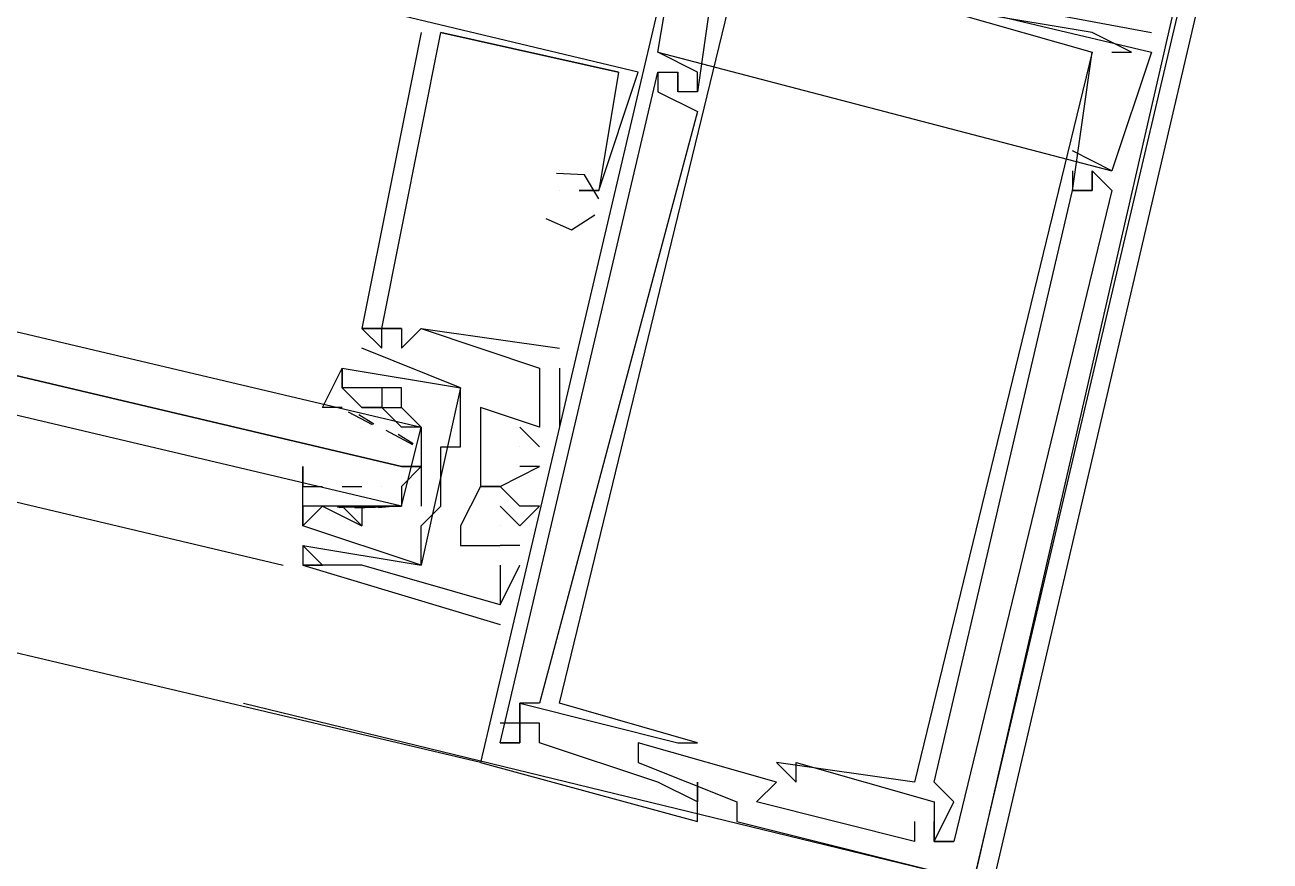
# Model space of a CAD drawing. Header units: feet. Extents: x -84 to 198, y -22 to 181.
# Drawn here: x 116.226 to 117.067, y 143.711 to 144.276 of the extents above; entities that cross this region are included whole.
import ezdxf

# ---------------------------------------------------------------- set-up
doc = ezdxf.new("R2010")
doc.units = ezdxf.units.FT
doc.layers.add('A-LINEA', color=7, linetype='CONTINUOUS')

msp = doc.modelspace()

# ---------------------------------------------------------------- linework, layer by layer
at = {"layer": 'A-LINEA'}
for p, q in [((116.5333, 143.7778), (107.9467, 145.8044)), ((116.7067, 144.3244), (116.9867, 144.2578)), ((116.7067, 144.3244), (116.9867, 144.2578)), ((116.7067, 144.3244), (116.9867, 144.2578)), ((116.7733, 144.3111), (116.9867, 144.2711)), ((116.7733, 144.3111), (116.9867, 144.2711)), ((116.7733, 144.3111), (116.9867, 144.2711)), ((114.7733, 144.2978), (116.4, 143.9111)), ((116.4933, 144.2711), (116.4933, 144.2711)), ((116.4933, 144.2711), (116.4933, 144.2711)), ((116.4933, 144.2711), (116.4933, 144.2711)), ((116.6267, 144.2444), (116.5067, 144.2711)), ((116.5067, 144.2711), (116.5067, 144.2711)), ((116.5067, 144.2711), (116.5067, 144.2711)), ((116.6267, 144.2444), (116.5067, 144.2711)), ((116.5067, 144.2711), (116.5067, 144.2711)), ((116.5067, 144.2711), (116.5067, 144.2711)), ((116.6267, 144.2444), (116.5067, 144.2711)), ((116.5067, 144.2711), (116.5067, 144.2711)), ((116.5067, 144.2711), (116.5067, 144.2711)), ((116.9467, 144.2711), (116.9467, 144.2711)), ((116.9467, 144.2711), (116.9467, 144.2711)), ((116.9467, 144.2711), (116.9467, 144.2711)), ((116.9867, 144.2711), (116.9867, 144.2711)), ((116.9867, 144.2711), (116.9867, 144.2711)), ((116.9867, 144.2711), (116.9867, 144.2711)), ((116.6533, 144.2578), (116.96, 144.1778)), ((116.6533, 144.2578), (116.6533, 144.2578)), ((116.6533, 144.2578), (116.96, 144.1778)), ((116.6533, 144.2578), (116.6533, 144.2578)), ((116.6533, 144.2578), (116.96, 144.1778)), ((116.6533, 144.2578), (116.6533, 144.2578)), ((116.9467, 144.2578), (116.9467, 144.2578)), ((116.9467, 144.2578), (116.9467, 144.2578)), ((116.9467, 144.2578), (116.9467, 144.2578)), ((116.9467, 144.2578), (116.9467, 144.2578)), ((116.9467, 144.2578), (116.9467, 144.2578)), ((116.9467, 144.2578), (116.9467, 144.2578)), ((116.9733, 144.2578), (116.9733, 144.2578)), ((116.9733, 144.2578), (116.9733, 144.2578)), ((116.9733, 144.2578), (116.9733, 144.2578)), ((116.9867, 144.2578), (116.9867, 144.2578)), ((116.9867, 144.2578), (116.9867, 144.2578)), ((116.9867, 144.2578), (116.9867, 144.2578)), ((116.6267, 144.2444), (116.6267, 144.2444)), ((116.6267, 144.2444), (116.6267, 144.2444)), ((116.6267, 144.2444), (116.6267, 144.2444)), ((116.6267, 144.2444), (116.6267, 144.2444)), ((116.6267, 144.2444), (116.6267, 144.2444)), ((116.6267, 144.2444), (116.6267, 144.2444)), ((116.64, 144.2444), (116.64, 144.2444)), ((116.64, 144.2444), (116.64, 144.2444)), ((116.64, 144.2444), (116.64, 144.2444)), ((116.6533, 144.2444), (116.6533, 144.2444)), ((116.6533, 144.2444), (116.6533, 144.2444)), ((116.6533, 144.2444), (116.6533, 144.2444)), ((116.6533, 144.2444), (116.6533, 144.2444)), ((116.6533, 144.2444), (116.6533, 144.2444)), ((116.6533, 144.2444), (116.6533, 144.2444)), ((116.6667, 144.2444), (116.6667, 144.2444)), ((116.6667, 144.2444), (116.6667, 144.2444)), ((116.6667, 144.2444), (116.6667, 144.2444)), ((116.6667, 144.2444), (116.6667, 144.2444)), ((116.6667, 144.2444), (116.6667, 144.2444)), ((116.6667, 144.2444), (116.6667, 144.2444)), ((116.68, 144.2444), (116.68, 144.2444)), ((116.68, 144.2444), (116.68, 144.2444)), ((116.68, 144.2444), (116.68, 144.2444)), ((116.6533, 144.2311), (116.6533, 144.2311)), ((116.6533, 144.2311), (116.6533, 144.2311)), ((116.6533, 144.2311), (116.6533, 144.2311)), ((116.6667, 144.2311), (116.6667, 144.2311)), ((116.6667, 144.2311), (116.6667, 144.2311)), ((116.6667, 144.2311), (116.6667, 144.2311)), ((116.6667, 144.2311), (116.6667, 144.2311)), ((116.6667, 144.2311), (116.6667, 144.2311)), ((116.6667, 144.2311), (116.6667, 144.2311)), ((116.68, 144.2311), (116.68, 144.2311)), ((116.68, 144.2311), (116.68, 144.2311)), ((116.68, 144.2311), (116.68, 144.2311)), ((116.68, 144.2311), (116.68, 144.2311)), ((116.68, 144.2311), (116.68, 144.2311)), ((116.68, 144.2311), (116.68, 144.2311)), ((116.68, 144.2178), (116.68, 144.2178)), ((116.68, 144.2178), (116.68, 144.2178)), ((116.68, 144.2178), (116.68, 144.2178)), ((116.9333, 144.1911), (116.9333, 144.1911)), ((116.9333, 144.1911), (116.9333, 144.1911)), ((116.9333, 144.1911), (116.9333, 144.1911)), ((116.5867, 144.1778), (116.5867, 144.1778)), ((116.5867, 144.1778), (116.5867, 144.1778)), ((116.5867, 144.1778), (116.5867, 144.1778)), ((116.5867, 144.1778), (116.5867, 144.1778)), ((116.5867, 144.1778), (116.5867, 144.1778)), ((116.5867, 144.1778), (116.5867, 144.1778)), ((116.9333, 144.1778), (116.9333, 144.1778)), ((116.9333, 144.1778), (116.9333, 144.1778)), ((116.9333, 144.1778), (116.9333, 144.1778)), ((116.9467, 144.1778), (116.9467, 144.1778)), ((116.9467, 144.1778), (116.9467, 144.1778)), ((116.9467, 144.1778), (116.9467, 144.1778)), ((116.9467, 144.1778), (116.9467, 144.1778)), ((116.9467, 144.1778), (116.9467, 144.1778)), ((116.9467, 144.1778), (116.9467, 144.1778)), ((116.96, 144.1778), (116.96, 144.1778)), ((116.96, 144.1778), (116.96, 144.1778)), ((116.96, 144.1778), (116.96, 144.1778)), ((116.5867, 144.1644), (116.5867, 144.1644)), ((116.5867, 144.1644), (116.5867, 144.1644)), ((116.5867, 144.1644), (116.5867, 144.1644)), ((116.6, 144.1644), (116.6, 144.1644)), ((116.6, 144.1644), (116.6, 144.1644)), ((116.6, 144.1644), (116.6, 144.1644)), ((116.6, 144.1644), (116.6, 144.1644)), ((116.6, 144.1644), (116.6, 144.1644)), ((116.6, 144.1644), (116.6, 144.1644)), ((116.6133, 144.1644), (116.6133, 144.1644)), ((116.6133, 144.1644), (116.6133, 144.1644)), ((116.6133, 144.1644), (116.6133, 144.1644)), ((116.6133, 144.1644), (116.6133, 144.1644)), ((116.6133, 144.1644), (116.6133, 144.1644)), ((116.6133, 144.1644), (116.6133, 144.1644)), ((116.9333, 144.1644), (116.9333, 144.1644)), ((116.9333, 144.1644), (116.9333, 144.1644)), ((116.9333, 144.1644), (116.9333, 144.1644)), ((116.9333, 144.1644), (116.9333, 144.1644)), ((116.9333, 144.1644), (116.9333, 144.1644)), ((116.9333, 144.1644), (116.9333, 144.1644)), ((116.9333, 144.1644), (116.9333, 144.1644)), ((116.9333, 144.1644), (116.9333, 144.1644)), ((116.9333, 144.1644), (116.9333, 144.1644)), ((116.9467, 144.1644), (116.9467, 144.1644)), ((116.9467, 144.1644), (116.9467, 144.1644)), ((116.9467, 144.1644), (116.9467, 144.1644)), ((116.9467, 144.1644), (116.9467, 144.1644)), ((116.9467, 144.1644), (116.9467, 144.1644)), ((116.9467, 144.1644), (116.9467, 144.1644)), ((116.9467, 144.1644), (116.9467, 144.1644)), ((116.9467, 144.1644), (116.9467, 144.1644)), ((116.9467, 144.1644), (116.9467, 144.1644)), ((116.96, 144.1644), (116.96, 144.1644)), ((116.96, 144.1644), (116.96, 144.1644)), ((116.96, 144.1644), (116.96, 144.1644)), ((116.4533, 144.0711), (116.4533, 144.0711)), ((116.4533, 144.0711), (116.4533, 144.0711)), ((116.4533, 144.0711), (116.4533, 144.0711)), ((116.4533, 144.0711), (116.4533, 144.0711)), ((116.4533, 144.0711), (116.4533, 144.0711)), ((116.4533, 144.0711), (116.4533, 144.0711)), ((116.4667, 144.0711), (116.4667, 144.0711)), ((116.4667, 144.0711), (116.4667, 144.0711)), ((116.4667, 144.0711), (116.4667, 144.0711)), ((116.4667, 144.0711), (116.4667, 144.0711)), ((116.4667, 144.0711), (116.4667, 144.0711)), ((116.4667, 144.0711), (116.4667, 144.0711)), ((116.48, 144.0711), (116.48, 144.0711)), ((116.48, 144.0711), (116.48, 144.0711)), ((116.48, 144.0711), (116.48, 144.0711)), ((116.48, 144.0711), (116.48, 144.0711)), ((116.48, 144.0711), (116.48, 144.0711)), ((116.48, 144.0711), (116.48, 144.0711)), ((116.4933, 144.0711), (116.4933, 144.0711)), ((116.4933, 144.0711), (116.4933, 144.0711)), ((116.4933, 144.0711), (116.4933, 144.0711)), ((116.4933, 144.0711), (116.4933, 144.0711)), ((116.4933, 144.0711), (116.4933, 144.0711)), ((116.4933, 144.0711), (116.4933, 144.0711)), ((116.4533, 144.0578), (116.4533, 144.0578)), ((116.4533, 144.0578), (116.4533, 144.0578)), ((116.4667, 144.0578), (116.4667, 144.0578)), ((116.4667, 144.0578), (116.4667, 144.0578)), ((116.4667, 144.0578), (116.4667, 144.0578)), ((116.48, 144.0578), (116.48, 144.0578)), ((116.48, 144.0578), (116.48, 144.0578)), ((116.48, 144.0578), (116.48, 144.0578)), ((116.5867, 144.0578), (116.5867, 144.0578)), ((116.5867, 144.0578), (116.5867, 144.0578)), ((116.5867, 144.0578), (116.5867, 144.0578)), ((116.44, 144.0444), (116.44, 144.0311)), ((116.44, 144.0444), (116.44, 144.0444)), ((116.44, 144.0444), (116.44, 144.0444)), ((116.44, 144.0444), (116.44, 144.0311)), ((116.44, 144.0444), (116.44, 144.0444)), ((116.44, 144.0444), (116.44, 144.0444)), ((116.5733, 144.0444), (116.5733, 144.0444)), ((116.5733, 144.0444), (116.5733, 144.0444)), ((116.5733, 144.0444), (116.5733, 144.0444)), ((116.5733, 144.0444), (116.5733, 144.0444)), ((116.5733, 144.0444), (116.5733, 144.0444)), ((116.5733, 144.0444), (116.5733, 144.0444)), ((116.5867, 144.0444), (116.5867, 144.0044)), ((116.5867, 144.0444), (116.5867, 144.0444)), ((116.5867, 144.0444), (116.5867, 144.0044)), ((116.5867, 144.0444), (116.5867, 144.0444)), ((116.5867, 144.0444), (116.5867, 144.0044)), ((116.5867, 144.0444), (116.5867, 144.0444)), ((116.44, 144.0311), (116.44, 144.0311)), ((116.44, 144.0311), (116.44, 144.0311)), ((116.44, 144.0311), (116.44, 144.0311)), ((116.44, 144.0311), (116.44, 144.0311)), ((116.4667, 144.0311), (116.4667, 144.0311)), ((116.4667, 144.0311), (116.4667, 144.0311)), ((116.48, 144.0311), (116.48, 144.0311)), ((116.48, 144.0311), (116.48, 144.0311)), ((116.48, 144.0311), (116.48, 144.0311)), ((116.48, 144.0311), (116.48, 144.0311)), ((116.52, 144.0311), (116.52, 144.0311)), ((116.52, 144.0311), (116.52, 144.0311)), ((116.4441, 144.0147), (116.4603, 144.0063)), ((116.4511, 144.0129), (116.4613, 144.0067)), ((116.4533, 144.0178), (116.4533, 144.0178)), ((116.4667, 144.0178), (116.4533, 144.0178)), ((116.4533, 144.0178), (116.4533, 144.0178)), ((116.4667, 144.0178), (116.4667, 144.0178)), ((116.4667, 144.0178), (116.4667, 144.0178)), ((116.4667, 144.0178), (116.4667, 144.0178)), ((116.4667, 144.0178), (116.4667, 144.0178)), ((116.48, 144.0178), (116.48, 144.0178)), ((116.48, 144.0178), (116.48, 144.0178)), ((116.48, 144.0178), (116.48, 144.0178)), ((116.48, 144.0178), (116.48, 144.0178)), ((116.48, 144.0178), (116.48, 144.0178)), ((116.48, 144.0178), (116.48, 144.0178)), ((116.52, 144.0178), (116.52, 144.0178)), ((116.52, 144.0178), (116.52, 144.0178)), ((116.5333, 144.0178), (116.5333, 144.0178)), ((116.5333, 144.0178), (116.5333, 144.0178)), ((116.5333, 144.0178), (116.5333, 144.0178)), ((116.4533, 144.0044), (116.4533, 144.0044)), ((116.48, 144.0044), (116.48, 144.0044)), ((116.56, 144.0044), (116.5733, 143.9911)), ((116.56, 144.0044), (116.56, 144.0044)), ((116.56, 144.0044), (116.5733, 143.9911)), ((116.56, 144.0044), (116.56, 144.0044)), ((116.56, 144.0044), (116.5733, 143.9911)), ((116.56, 144.0044), (116.56, 144.0044)), ((116.5733, 144.0044), (116.5733, 144.0044)), ((116.5733, 144.0044), (116.5733, 144.0044)), ((116.5733, 144.0044), (116.5733, 144.0044)), ((116.5733, 144.0044), (116.5733, 144.0044)), ((116.5733, 144.0044), (116.5733, 144.0044)), ((116.5733, 144.0044), (116.5733, 144.0044)), ((116.5867, 144.0044), (116.5867, 144.0044)), ((116.5867, 144.0044), (116.5867, 144.0044)), ((116.5867, 144.0044), (116.5867, 144.0044)), ((116.4695, 144.0024), (116.4875, 143.9928)), ((116.4778, 143.9996), (116.488, 143.9934)), ((116.5067, 143.9911), (116.5067, 143.9911)), ((116.5067, 143.9911), (116.5067, 143.9911)), ((116.52, 143.9911), (116.52, 143.9911)), ((116.52, 143.9911), (116.52, 143.9911)), ((116.5333, 143.9911), (116.5333, 143.9911)), ((116.5333, 143.9911), (116.5333, 143.9911)), ((116.5333, 143.9911), (116.5333, 143.9911)), ((116.56, 143.9911), (116.56, 143.9911)), ((116.56, 143.9911), (116.56, 143.9911)), ((116.56, 143.9911), (116.56, 143.9911)), ((116.5733, 143.9911), (116.5733, 143.9911)), ((116.5733, 143.9911), (116.5733, 143.9911)), ((116.5733, 143.9911), (116.5733, 143.9911)), ((116.4933, 143.9778), (116.4933, 143.9778)), ((116.56, 143.9778), (116.56, 143.9778)), ((116.56, 143.9778), (116.56, 143.9778)), ((116.56, 143.9778), (116.56, 143.9778)), ((116.5733, 143.9778), (116.5733, 143.9778)), ((116.5733, 143.9778), (116.5733, 143.9778)), ((116.5733, 143.9778), (116.5733, 143.9778)), ((116.44, 143.9644), (116.44, 143.9644)), ((116.44, 143.9644), (116.4533, 143.9644)), ((116.44, 143.9644), (116.44, 143.9644)), ((116.4533, 143.9644), (116.4533, 143.9644)), ((116.4667, 143.9644), (116.4667, 143.9644)), ((116.5333, 143.9644), (116.5333, 143.9644)), ((116.5333, 143.9644), (116.5333, 143.9644)), ((116.5333, 143.9644), (116.5333, 143.9644)), ((116.5467, 143.9644), (116.5467, 143.9644)), ((116.5467, 143.9644), (116.5467, 143.9644)), ((116.5467, 143.9644), (116.5467, 143.9644)), ((116.4133, 143.9511), (116.4133, 143.9511)), ((116.4133, 143.9511), (116.4133, 143.9511)), ((116.4267, 143.9511), (116.4267, 143.9511)), ((116.4267, 143.9511), (116.4267, 143.9511)), ((116.4267, 143.9511), (116.4267, 143.9511)), ((116.4267, 143.9511), (116.4267, 143.9511)), ((116.4551, 143.9503), (116.4368, 143.9501)), ((116.4498, 143.951), (116.4379, 143.9499)), ((116.44, 143.9511), (116.44, 143.9511)), ((116.44, 143.9511), (116.44, 143.9511)), ((116.44, 143.9511), (116.44, 143.9511)), ((116.44, 143.9511), (116.44, 143.9511)), ((116.4689, 143.9503), (116.4485, 143.9497)), ((116.4533, 143.9511), (116.4533, 143.9511)), ((116.4533, 143.9511), (116.4533, 143.9511)), ((116.4533, 143.9511), (116.4533, 143.9511)), ((116.4533, 143.9511), (116.4533, 143.9511)), ((116.4764, 143.951), (116.4646, 143.9499)), ((116.5067, 143.9511), (116.5067, 143.9511)), ((116.5067, 143.9511), (116.5067, 143.9511)), ((116.5467, 143.9511), (116.5467, 143.9511)), ((116.5467, 143.9511), (116.5467, 143.9511)), ((116.5467, 143.9511), (116.5467, 143.9511)), ((116.56, 143.9511), (116.56, 143.9511)), ((116.56, 143.9511), (116.56, 143.9511)), ((116.56, 143.9511), (116.56, 143.9511)), ((116.5733, 143.9511), (116.5733, 143.9511)), ((116.5733, 143.9511), (116.5733, 143.9511)), ((116.5733, 143.9511), (116.5733, 143.9511)), ((116.4133, 143.9378), (116.4133, 143.9378)), ((116.4133, 143.9378), (116.4133, 143.9378)), ((116.4133, 143.9378), (116.4133, 143.9378)), ((116.4133, 143.9378), (116.4133, 143.9378)), ((116.4533, 143.9378), (116.4533, 143.9378)), ((116.4533, 143.9378), (116.4533, 143.9378)), ((116.4533, 143.9378), (116.4533, 143.9378)), ((116.4533, 143.9378), (116.4533, 143.9378)), ((116.4933, 143.9378), (116.4933, 143.9378)), ((116.4933, 143.9378), (116.4933, 143.9378)), ((116.52, 143.9378), (116.52, 143.9378)), ((116.52, 143.9378), (116.52, 143.9378)), ((116.52, 143.9378), (116.52, 143.9378)), ((116.5467, 143.9378), (116.5467, 143.9378)), ((116.5467, 143.9378), (116.5467, 143.9378)), ((116.5467, 143.9378), (116.5467, 143.9378)), ((116.56, 143.9378), (116.56, 143.9378)), ((116.56, 143.9378), (116.56, 143.9378)), ((116.56, 143.9378), (116.56, 143.9378)), ((116.4133, 143.9244), (116.4133, 143.9244)), ((116.4133, 143.9244), (116.4133, 143.9244)), ((116.4133, 143.9244), (116.4133, 143.9244)), ((116.4133, 143.9244), (116.4133, 143.9244)), ((116.4133, 143.9244), (116.4133, 143.9244)), ((116.4933, 143.9244), (116.4933, 143.9244)), ((116.4933, 143.9244), (116.4933, 143.9244)), ((116.52, 143.9244), (116.52, 143.9244)), ((116.52, 143.9244), (116.52, 143.9244)), ((116.52, 143.9244), (116.52, 143.9244)), ((116.5467, 143.9244), (116.5467, 143.9244)), ((116.5467, 143.9244), (116.5467, 143.9244)), ((116.5467, 143.9244), (116.5467, 143.9244)), ((116.5467, 143.9244), (116.5467, 143.9244)), ((116.5467, 143.9244), (116.5467, 143.9244)), ((116.5467, 143.9244), (116.5467, 143.9244)), ((116.56, 143.9244), (116.56, 143.9244)), ((116.56, 143.9244), (116.56, 143.9244)), ((116.56, 143.9244), (116.56, 143.9244)), ((116.4133, 143.9111), (116.4133, 143.9111)), ((116.4133, 143.9111), (116.4133, 143.9111)), ((116.4133, 143.9111), (116.4133, 143.9111)), ((116.4133, 143.9111), (116.4133, 143.9111)), ((116.4133, 143.9111), (116.4133, 143.9111)), ((116.4133, 143.9111), (116.4133, 143.9111)), ((116.4267, 143.9111), (116.4267, 143.9111)), ((116.4267, 143.9111), (116.4267, 143.9111)), ((116.4267, 143.9111), (116.4267, 143.9111)), ((116.44, 143.9111), (116.44, 143.9111)), ((116.44, 143.9111), (116.44, 143.9111)), ((116.44, 143.9111), (116.44, 143.9111)), ((116.4533, 143.9111), (116.4533, 143.9111)), ((116.4533, 143.9111), (116.4533, 143.9111)), ((116.4533, 143.9111), (116.4533, 143.9111)), ((116.4933, 143.9111), (116.4933, 143.9111)), ((116.4933, 143.9111), (116.4933, 143.9111)), ((116.4933, 143.9111), (116.4933, 143.9111)), ((116.4933, 143.9111), (116.4933, 143.9111)), ((116.5467, 143.9111), (116.5467, 143.9111)), ((116.5467, 143.9111), (116.5467, 143.9111)), ((116.5467, 143.9111), (116.5467, 143.9111)), ((116.56, 143.9111), (116.56, 143.9111)), ((116.56, 143.9111), (116.56, 143.9111)), ((116.56, 143.9111), (116.56, 143.9111)), ((116.5467, 143.8844), (116.5467, 143.8844)), ((116.5467, 143.8844), (116.5467, 143.8844)), ((116.5467, 143.8844), (116.5467, 143.8844)), ((116.5467, 143.8844), (116.5467, 143.8844)), ((116.5467, 143.8844), (116.5467, 143.8844)), ((116.5467, 143.8844), (116.5467, 143.8844)), ((116.5467, 143.8711), (116.5467, 143.8711)), ((116.5467, 143.8711), (116.5467, 143.8711)), ((116.5467, 143.8711), (116.5467, 143.8711)), ((116.3733, 143.8178), (116.8667, 143.6978)), ((116.56, 143.8178), (116.56, 143.8178)), ((116.56, 143.8178), (116.56, 143.8178)), ((116.56, 143.8178), (116.56, 143.8178)), ((116.56, 143.8178), (116.56, 143.8178)), ((116.56, 143.8178), (116.56, 143.8178)), ((116.56, 143.8178), (116.56, 143.8178)), ((116.5733, 143.8178), (116.5733, 143.8178)), ((116.5733, 143.8178), (116.5733, 143.8178)), ((116.5733, 143.8178), (116.5733, 143.8178)), ((116.5867, 143.8178), (116.5867, 143.8178)), ((116.5867, 143.8178), (116.5867, 143.8178)), ((116.5867, 143.8178), (116.5867, 143.8178)), ((116.5467, 143.8044), (116.5467, 143.8044)), ((116.5467, 143.8044), (116.5467, 143.8044)), ((116.5467, 143.8044), (116.5467, 143.8044)), ((116.56, 143.8044), (116.56, 143.8044)), ((116.56, 143.8044), (116.56, 143.8044)), ((116.56, 143.8044), (116.56, 143.8044)), ((116.56, 143.8044), (116.56, 143.8044)), ((116.56, 143.8044), (116.56, 143.8044)), ((116.56, 143.8044), (116.56, 143.8044)), ((116.5733, 143.8044), (116.5733, 143.8044)), ((116.5733, 143.8044), (116.5733, 143.8044)), ((116.5733, 143.8044), (116.5733, 143.8044)), ((116.5467, 143.7911), (116.5467, 143.7911)), ((116.5467, 143.7911), (116.5467, 143.7911)), ((116.5467, 143.7911), (116.5467, 143.7911)), ((116.56, 143.7911), (116.56, 143.7911)), ((116.56, 143.7911), (116.56, 143.7911)), ((116.56, 143.7911), (116.56, 143.7911)), ((116.56, 143.7911), (116.56, 143.7911)), ((116.56, 143.7911), (116.56, 143.7911)), ((116.56, 143.7911), (116.56, 143.7911)), ((116.5733, 143.7911), (116.5733, 143.7911)), ((116.5733, 143.7911), (116.5733, 143.7911)), ((116.5733, 143.7911), (116.5733, 143.7911)), ((116.64, 143.7911), (116.64, 143.7911)), ((116.64, 143.7911), (116.64, 143.7911)), ((116.64, 143.7911), (116.64, 143.7911)), ((116.6667, 143.7911), (116.6667, 143.7911)), ((116.6667, 143.7911), (116.6667, 143.7911)), ((116.6667, 143.7911), (116.6667, 143.7911)), ((116.6667, 143.7911), (116.6667, 143.7911)), ((116.6667, 143.7911), (116.6667, 143.7911)), ((116.6667, 143.7911), (116.6667, 143.7911)), ((116.68, 143.7911), (116.68, 143.7911)), ((116.68, 143.7911), (116.68, 143.7911)), ((116.68, 143.7911), (116.68, 143.7911)), ((116.5333, 143.7778), (116.5333, 143.7778)), ((116.5333, 143.7778), (116.5333, 143.7778)), ((116.5333, 143.7778), (116.5333, 143.7778)), ((116.64, 143.7778), (116.64, 143.7778)), ((116.64, 143.7778), (116.64, 143.7778)), ((116.64, 143.7778), (116.64, 143.7778)), ((116.7333, 143.7778), (116.7333, 143.7778)), ((116.7333, 143.7778), (116.7333, 143.7778)), ((116.7333, 143.7778), (116.7333, 143.7778)), ((116.7467, 143.7778), (116.7467, 143.7778)), ((116.7467, 143.7778), (116.7467, 143.7778)), ((116.7467, 143.7778), (116.7467, 143.7778)), ((116.6533, 143.7644), (116.6533, 143.7644)), ((116.6533, 143.7644), (116.6533, 143.7644)), ((116.6533, 143.7644), (116.6533, 143.7644)), ((116.68, 143.7644), (116.68, 143.7644)), ((116.68, 143.7644), (116.68, 143.7644)), ((116.68, 143.7644), (116.68, 143.7644)), ((116.72, 143.7644), (116.72, 143.7644)), ((116.72, 143.7644), (116.72, 143.7644)), ((116.72, 143.7644), (116.72, 143.7644)), ((116.7333, 143.7644), (116.7333, 143.7644)), ((116.7333, 143.7644), (116.7333, 143.7644)), ((116.7333, 143.7644), (116.7333, 143.7644)), ((116.7467, 143.7644), (116.7467, 143.7644)), ((116.7467, 143.7644), (116.7467, 143.7644)), ((116.7467, 143.7644), (116.7467, 143.7644)), ((116.8267, 143.7644), (116.8267, 143.7644)), ((116.8267, 143.7644), (116.8267, 143.7644)), ((116.8267, 143.7644), (116.8267, 143.7644)), ((116.84, 143.7644), (116.84, 143.7644)), ((116.84, 143.7644), (116.84, 143.7644)), ((116.84, 143.7644), (116.84, 143.7644)), ((116.68, 143.7511), (116.68, 143.7511)), ((116.68, 143.7511), (116.68, 143.7511)), ((116.68, 143.7511), (116.68, 143.7511)), ((116.7067, 143.7511), (116.7067, 143.7511)), ((116.7067, 143.7511), (116.7067, 143.7511)), ((116.7067, 143.7511), (116.7067, 143.7511)), ((116.72, 143.7511), (116.72, 143.7511)), ((116.72, 143.7511), (116.72, 143.7511)), ((116.72, 143.7511), (116.72, 143.7511)), ((116.84, 143.7511), (116.84, 143.7511)), ((116.84, 143.7511), (116.84, 143.7511)), ((116.84, 143.7511), (116.84, 143.7511)), ((116.8533, 143.7511), (116.8533, 143.7511)), ((116.8533, 143.7511), (116.8533, 143.7511)), ((116.8533, 143.7511), (116.8533, 143.7511)), ((116.68, 143.7378), (116.68, 143.7378)), ((116.68, 143.7378), (116.68, 143.7378)), ((116.68, 143.7378), (116.68, 143.7378)), ((116.7067, 143.7378), (116.7067, 143.7378)), ((116.7067, 143.7378), (116.7067, 143.7378)), ((116.7067, 143.7378), (116.7067, 143.7378)), ((116.8267, 143.7378), (116.8267, 143.7378)), ((116.8267, 143.7378), (116.8267, 143.7378)), ((116.8267, 143.7378), (116.8267, 143.7378)), ((116.84, 143.7378), (116.84, 143.7378)), ((116.84, 143.7378), (116.84, 143.7378)), ((116.84, 143.7378), (116.84, 143.7378)), ((116.8267, 143.7244), (116.8267, 143.7244)), ((116.8267, 143.7244), (116.8267, 143.7244)), ((116.8267, 143.7244), (116.8267, 143.7244)), ((116.84, 143.7244), (116.84, 143.7244)), ((116.84, 143.7244), (116.84, 143.7244)), ((116.84, 143.7244), (116.84, 143.7244)), ((116.84, 143.7244), (116.84, 143.7244)), ((116.84, 143.7244), (116.84, 143.7244)), ((116.84, 143.7244), (116.84, 143.7244)), ((116.84, 143.7244), (116.84, 143.7244)), ((116.84, 143.7244), (116.84, 143.7244)), ((116.84, 143.7244), (116.84, 143.7244)), ((116.8533, 143.7244), (116.8533, 143.7244)), ((116.8533, 143.7244), (116.8533, 143.7244)), ((116.8533, 143.7244), (116.8533, 143.7244)), ((116.8533, 143.7244), (116.8533, 143.7244)), ((116.8533, 143.7244), (116.8533, 143.7244)), ((116.8533, 143.7244), (116.8533, 143.7244))]:
    msp.add_line(p, q, dxfattribs=at)
for points in [[(116.64, 144.2444), (114.8533, 144.6711), (112.5467, 145.2178)], [(116.8667, 143.6978), (117.6667, 143.4978), (117.8667, 144.3111), (117.0533, 144.5111), (116.8667, 143.6978)], [(116.88, 143.6978), (117.6667, 143.5111), (117.8533, 144.3111), (117.0667, 144.4978), (116.88, 143.6978)], [(116.6933, 144.4578), (116.5333, 143.7778), (116.68, 143.7378), (116.68, 143.7644), (116.68, 143.7511), (116.6533, 143.7644), (116.5733, 143.7911), (116.5733, 143.8044), (116.56, 143.8044), (116.56, 143.7911), (116.5467, 143.7911)], [(116.6933, 144.4578), (116.5333, 143.7778), (116.68, 143.7378), (116.68, 143.7644), (116.68, 143.7511), (116.6533, 143.7644), (116.5733, 143.7911), (116.5733, 143.8044), (116.56, 143.8044), (116.56, 143.7911), (116.5467, 143.7911)], [(116.6933, 144.4578), (116.5333, 143.7778), (116.68, 143.7378), (116.68, 143.7644), (116.68, 143.7511), (116.6533, 143.7644), (116.5733, 143.7911), (116.5733, 143.8044), (116.56, 143.8044), (116.56, 143.7911), (116.5467, 143.7911)], [(114.8, 144.4044), (116.4933, 144.0044), (116.4933, 143.9911), (116.4933, 143.9778), (116.48, 143.9778), (114.7867, 144.3778), (116.48, 143.9778), (116.4933, 143.9778), (116.48, 143.9644), (116.48, 143.9511), (114.7867, 144.3511)], [(116.7333, 143.7644), (116.64, 143.7911), (116.64, 143.7778), (116.7067, 143.7511), (116.7067, 143.7378), (116.8667, 143.6978), (117.0267, 144.3778), (117.0133, 144.3778), (117.0133, 144.3644)], [(116.7333, 143.7644), (116.64, 143.7911), (116.64, 143.7778), (116.7067, 143.7511), (116.7067, 143.7378), (116.8667, 143.6978), (117.0267, 144.3778), (117.0133, 144.3778), (117.0133, 144.3644)], [(116.7333, 143.7644), (116.64, 143.7911), (116.64, 143.7778), (116.7067, 143.7511), (116.7067, 143.7378), (116.8667, 143.6978), (117.0267, 144.3778), (117.0133, 144.3778), (117.0133, 144.3644)], [(116.68, 144.2311), (116.68, 144.2444), (116.6533, 144.2578), (116.6667, 144.3378), (116.7333, 144.3244)], [(116.68, 144.2311), (116.68, 144.2444), (116.6533, 144.2578), (116.6667, 144.3378), (116.7333, 144.3244)], [(116.68, 144.2311), (116.68, 144.2444), (116.6533, 144.2578), (116.6667, 144.3378), (116.7333, 144.3244)], [(116.6667, 144.3244), (116.6933, 144.3244), (116.68, 144.2311), (116.6667, 144.2311), (116.6667, 144.2444)], [(116.6667, 144.3244), (116.6933, 144.3244), (116.68, 144.2311), (116.6667, 144.2311), (116.6667, 144.2444)], [(116.6667, 144.3244), (116.6933, 144.3244), (116.68, 144.2311), (116.6667, 144.2311), (116.6667, 144.2444)], [(116.68, 143.7911), (116.5867, 143.8178), (116.7067, 144.3111), (116.7867, 144.2978), (116.7867, 144.2978)], [(116.68, 143.7911), (116.5867, 143.8178), (116.7067, 144.3111), (116.7867, 144.2978), (116.7867, 144.2978)], [(116.68, 143.7911), (116.5867, 143.8178), (116.7067, 144.3111), (116.7867, 144.2978), (116.7867, 144.2978)], [(116.96, 144.2578), (116.96, 144.2578), (116.9733, 144.2578), (116.9467, 144.2711), (116.8667, 144.2844), (116.8533, 144.2844), (116.8533, 144.2844), (116.9467, 144.2578), (116.8267, 143.7644), (116.7333, 143.7778), (116.7467, 143.7644), (116.7467, 143.7778), (116.84, 143.7511), (116.84, 143.7244), (116.8533, 143.7244), (116.84, 143.7244), (116.8533, 143.7511), (116.84, 143.7644), (116.9333, 144.1644), (116.9467, 144.1644), (116.9467, 144.1778), (116.9467, 144.1644), (116.9333, 144.1644), (116.9467, 144.2578)], [(116.96, 144.2578), (116.96, 144.2578), (116.9733, 144.2578), (116.9467, 144.2711), (116.8667, 144.2844), (116.8533, 144.2844), (116.8533, 144.2844), (116.9467, 144.2578), (116.8267, 143.7644), (116.7333, 143.7778), (116.7467, 143.7644), (116.7467, 143.7778), (116.84, 143.7511), (116.84, 143.7244), (116.8533, 143.7244), (116.84, 143.7244), (116.8533, 143.7511), (116.84, 143.7644), (116.9333, 144.1644), (116.9467, 144.1644), (116.9467, 144.1778), (116.9467, 144.1644), (116.9333, 144.1644), (116.9467, 144.2578)], [(116.96, 144.2578), (116.96, 144.2578), (116.9733, 144.2578), (116.9467, 144.2711), (116.8667, 144.2844), (116.8533, 144.2844), (116.8533, 144.2844), (116.9467, 144.2578), (116.8267, 143.7644), (116.7333, 143.7778), (116.7467, 143.7644), (116.7467, 143.7778), (116.84, 143.7511), (116.84, 143.7244), (116.8533, 143.7244), (116.84, 143.7244), (116.8533, 143.7511), (116.84, 143.7644), (116.9333, 144.1644), (116.9467, 144.1644), (116.9467, 144.1778), (116.9467, 144.1644), (116.9333, 144.1644), (116.9467, 144.2578)], [(116.4933, 144.2711), (116.4533, 144.0711), (116.4667, 144.0578), (116.4667, 144.0711), (116.4533, 144.0711), (116.48, 144.0711), (116.48, 144.0578), (116.4933, 144.0711), (116.5733, 144.0444), (116.5733, 144.0044), (116.5333, 144.0178), (116.5333, 143.9911), (116.5333, 143.9644), (116.52, 143.9378), (116.52, 143.9244), (116.5467, 143.9244)], [(116.4933, 144.2711), (116.4533, 144.0711), (116.4667, 144.0578), (116.4667, 144.0711), (116.4533, 144.0711), (116.48, 144.0711), (116.48, 144.0578), (116.4933, 144.0711), (116.5733, 144.0444), (116.5733, 144.0044), (116.5333, 144.0178), (116.5333, 143.9911), (116.5333, 143.9644), (116.52, 143.9378), (116.52, 143.9244), (116.5467, 143.9244)], [(116.4933, 144.2711), (116.4533, 144.0711), (116.4667, 144.0578), (116.4667, 144.0711), (116.4533, 144.0711), (116.48, 144.0711), (116.48, 144.0578), (116.4933, 144.0711), (116.5733, 144.0444), (116.5733, 144.0044), (116.5333, 144.0178), (116.5333, 143.9911), (116.5333, 143.9644), (116.52, 143.9378), (116.52, 143.9244), (116.5467, 143.9244)], [(116.48, 144.0711), (116.4667, 144.0711), (116.5067, 144.2711), (116.6267, 144.2444), (116.6133, 144.1644), (116.6, 144.1644)], [(116.48, 144.0711), (116.4667, 144.0711), (116.5067, 144.2711), (116.6267, 144.2444), (116.6133, 144.1644), (116.6, 144.1644)], [(116.48, 144.0711), (116.4667, 144.0711), (116.5067, 144.2711), (116.6267, 144.2444), (116.6133, 144.1644), (116.6, 144.1644)], [(116.9867, 144.2578), (116.96, 144.1778), (116.9333, 144.1911)], [(116.9867, 144.2578), (116.96, 144.1778), (116.9333, 144.1911)], [(116.9867, 144.2578), (116.96, 144.1778), (116.9333, 144.1911)], [(116.6533, 144.2444), (116.6533, 144.2311), (116.68, 144.2178), (116.5733, 143.8178), (116.56, 143.8178), (116.56, 143.8044), (116.5467, 143.8044)], [(116.5467, 143.7911), (116.6533, 144.2444), (116.6667, 144.2444), (116.6667, 144.2311)], [(116.6533, 144.2444), (116.6533, 144.2311), (116.68, 144.2178), (116.5733, 143.8178), (116.56, 143.8178), (116.56, 143.8044), (116.5467, 143.8044)], [(116.5467, 143.7911), (116.6533, 144.2444), (116.6667, 144.2444), (116.6667, 144.2311)], [(116.6533, 144.2444), (116.6533, 144.2311), (116.68, 144.2178), (116.5733, 143.8178), (116.56, 143.8178), (116.56, 143.8044), (116.5467, 143.8044)], [(116.5467, 143.7911), (116.6533, 144.2444), (116.6667, 144.2444), (116.6667, 144.2311)], [(116.6, 144.1644), (116.6133, 144.1644), (116.64, 144.2444)], [(116.6, 144.1644), (116.6133, 144.1644), (116.64, 144.2444)], [(116.6, 144.1644), (116.6133, 144.1644), (116.64, 144.2444)], [(116.6133, 144.1588), (116.6036, 144.1749), (116.5848, 144.1759)], [(116.6133, 144.1588), (116.6036, 144.1749), (116.5848, 144.1759)], [(116.6133, 144.1588), (116.6036, 144.1749), (116.5848, 144.1759)], [(116.9333, 144.1778), (116.9333, 144.1644), (116.9467, 144.1644), (116.9467, 144.1778), (116.96, 144.1644), (116.8533, 143.7244), (116.84, 143.7244), (116.84, 143.7378)], [(116.9333, 144.1778), (116.9333, 144.1644), (116.9467, 144.1644), (116.9467, 144.1778), (116.96, 144.1644), (116.8533, 143.7244), (116.84, 143.7244), (116.84, 143.7378)], [(116.9333, 144.1778), (116.9333, 144.1644), (116.9467, 144.1644), (116.9467, 144.1778), (116.96, 144.1644), (116.8533, 143.7244), (116.84, 143.7244), (116.84, 143.7378)], [(116.9467, 144.1778), (116.9467, 144.1644), (116.9467, 144.1644), (116.9333, 144.1644)], [(116.9467, 144.1778), (116.9467, 144.1644), (116.9467, 144.1644), (116.9333, 144.1644)], [(116.9467, 144.1778), (116.9467, 144.1644), (116.9467, 144.1644), (116.9333, 144.1644)], [(116.5867, 144.1644), (116.5867, 144.1644), (116.5867, 144.1644)], [(116.5867, 144.1644), (116.5867, 144.1644), (116.5867, 144.1644)], [(116.5867, 144.1644), (116.5867, 144.1644), (116.5867, 144.1644)], [(116.5776, 144.1454), (116.5949, 144.1378), (116.6107, 144.1479)], [(116.5776, 144.1454), (116.5949, 144.1378), (116.6107, 144.1479)], [(116.5776, 144.1454), (116.5949, 144.1378), (116.6107, 144.1479)], [(116.4933, 144.0711), (116.4933, 144.0711), (116.5867, 144.0578)], [(116.4933, 144.0711), (116.4933, 144.0711), (116.5867, 144.0578)], [(116.4933, 144.0711), (116.4933, 144.0711), (116.5867, 144.0578)], [(116.4133, 143.9244), (116.4933, 143.9111), (116.4933, 143.9244), (116.4933, 143.9378), (116.5067, 143.9511), (116.5067, 143.9911), (116.52, 143.9911), (116.52, 144.0178), (116.52, 144.0311), (116.4533, 144.0578)], [(116.4133, 143.9244), (116.4933, 143.9111), (116.4933, 143.9244), (116.4933, 143.9378), (116.5067, 143.9511), (116.5067, 143.9911), (116.52, 143.9911), (116.52, 144.0178), (116.52, 144.0311), (116.4533, 144.0578)], [(116.44, 144.0178), (116.4267, 144.0178), (116.44, 144.0444), (116.44, 144.0311), (116.4533, 144.0178), (116.4667, 144.0178), (116.48, 144.0178), (116.4933, 144.0044), (116.4933, 143.9511)], [(116.48, 144.0311), (116.44, 144.0311), (116.44, 144.0444), (116.52, 144.0311)], [(116.48, 144.0311), (116.44, 144.0311), (116.44, 144.0444), (116.52, 144.0311)], [(116.52, 144.0311), (116.4933, 143.9111), (116.4133, 143.9378), (116.4267, 143.9511), (116.4533, 143.9378)], [(116.52, 144.0311), (116.4933, 143.9111), (116.4133, 143.9378), (116.4267, 143.9511), (116.4533, 143.9378)], [(116.4667, 144.0178), (116.48, 144.0178), (116.48, 144.0311), (116.4667, 144.0311), (116.4667, 144.0178), (116.4533, 144.0178), (116.4533, 144.0178)], [(116.4667, 144.0178), (116.48, 144.0178), (116.48, 144.0311), (116.4667, 144.0311), (116.4667, 144.0178), (116.4533, 144.0178), (116.4533, 144.0178)], [(116.4533, 143.9511), (116.4667, 143.9511), (116.48, 143.9511), (116.4933, 144.0044), (116.48, 144.0044), (116.4667, 144.0178)], [(116.48, 143.9511), (116.4667, 143.9511), (116.4533, 143.9511), (116.4267, 143.9511), (116.4133, 143.9511), (116.4133, 143.9378), (116.4133, 143.9511), (116.4133, 143.9778), (116.4133, 143.9644), (116.4267, 143.9644)], [(116.5467, 143.9511), (116.56, 143.9378), (116.5733, 143.9511), (116.56, 143.9511), (116.5467, 143.9644), (116.5467, 143.9644), (116.5733, 143.9778), (116.56, 143.9778)], [(116.5467, 143.9511), (116.56, 143.9378), (116.5733, 143.9511), (116.56, 143.9511), (116.5467, 143.9644), (116.5467, 143.9644), (116.5733, 143.9778), (116.56, 143.9778)], [(116.5467, 143.9511), (116.56, 143.9378), (116.5733, 143.9511), (116.56, 143.9511), (116.5467, 143.9644), (116.5467, 143.9644), (116.5733, 143.9778), (116.56, 143.9778)], [(116.5333, 143.9644), (116.5467, 143.9644), (116.5333, 143.9644), (116.5467, 143.9644)], [(116.5333, 143.9644), (116.5467, 143.9644), (116.5333, 143.9644), (116.5467, 143.9644)], [(116.5333, 143.9644), (116.5467, 143.9644), (116.5333, 143.9644), (116.5467, 143.9644)], [(116.4267, 143.9511), (116.4133, 143.9511), (116.4133, 143.9378)], [(116.4267, 143.9511), (116.4133, 143.9511), (116.4133, 143.9378)], [(116.4533, 143.9511), (116.4533, 143.9378), (116.44, 143.9511), (116.4533, 143.9511), (116.44, 143.9511)], [(116.4533, 143.9511), (116.4533, 143.9378), (116.44, 143.9511), (116.4533, 143.9511), (116.44, 143.9511)], [(116.5467, 143.9111), (116.5467, 143.8844), (116.4533, 143.9111), (116.44, 143.9111), (116.4133, 143.9111), (116.4267, 143.9111), (116.4133, 143.9244), (116.4133, 143.9111), (116.5467, 143.8711)], [(116.5467, 143.9111), (116.5467, 143.8844), (116.4533, 143.9111), (116.44, 143.9111), (116.4133, 143.9111), (116.4267, 143.9111), (116.4133, 143.9244), (116.4133, 143.9111), (116.5467, 143.8711)], [(116.5467, 143.9111), (116.5467, 143.8844), (116.4533, 143.9111), (116.44, 143.9111), (116.4133, 143.9111), (116.4267, 143.9111), (116.4133, 143.9244), (116.4133, 143.9111), (116.5467, 143.8711)], [(116.56, 143.9244), (116.5467, 143.9244), (116.5467, 143.9244)], [(116.56, 143.9244), (116.5467, 143.9244), (116.5467, 143.9244)], [(116.56, 143.9244), (116.5467, 143.9244), (116.5467, 143.9244)], [(116.5467, 143.8844), (116.5467, 143.8844), (116.56, 143.9111)], [(116.5467, 143.8844), (116.5467, 143.8844), (116.56, 143.9111)], [(116.5467, 143.8844), (116.5467, 143.8844), (116.56, 143.9111)], [(116.5467, 143.7911), (116.56, 143.7911), (116.56, 143.8178), (116.6667, 143.7911), (116.68, 143.7911)], [(116.5467, 143.7911), (116.56, 143.7911), (116.56, 143.8178), (116.6667, 143.7911), (116.68, 143.7911)], [(116.5467, 143.7911), (116.56, 143.7911), (116.56, 143.8178), (116.6667, 143.7911), (116.68, 143.7911)], [(116.8267, 143.7378), (116.8267, 143.7244), (116.72, 143.7511), (116.7333, 143.7644)], [(116.8267, 143.7378), (116.8267, 143.7244), (116.72, 143.7511), (116.7333, 143.7644)], [(116.8267, 143.7378), (116.8267, 143.7244), (116.72, 143.7511), (116.7333, 143.7644)]]:
    msp.add_lwpolyline(points, dxfattribs=at)

doc.saveas('drawing.dxf')
